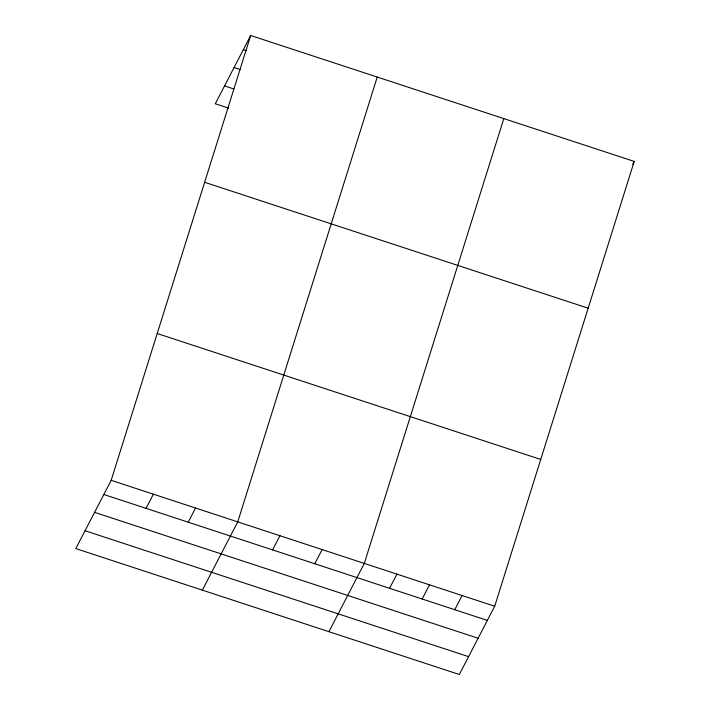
<?xml version="1.0" encoding="UTF-8"?>
<svg xmlns="http://www.w3.org/2000/svg" width="710" height="710" viewBox="0 0 710 710"><rect width="100%" height="100%" fill="white"/><g stroke="black" fill="none" stroke-linecap="round" stroke-linejoin="round"><path stroke-width="1.06" d="M111.177 480.324L250.674 35.5L634.207 161.41L494.71 606.234L459.326 674.5L75.793 548.59L111.177 480.324L494.71 606.234M377.241 77.053L237.743 521.877L202.359 590.143M503.807 118.597L364.31 563.42L328.925 631.687M250.674 35.5L215.29 103.766L228.664 108.16M146.02 508.342L153.369 494.169M188.212 522.196L195.561 508.023M272.587 549.895L279.935 535.722M314.779 563.749L322.127 549.576M389.568 588.297L396.917 574.124M632.734 164.241L634.207 161.41M422.166 599L429.514 584.827M454.764 609.704L462.112 595.53M243.326 49.673L246.414 50.685M234.069 67.521L240.246 69.553M224.537 85.919L233.803 88.954M204.64 182.292L588.173 308.202M157.212 333.531L540.745 459.441M103.837 494.497L487.371 620.407M94.581 512.345L478.114 638.254M85.049 530.743L468.582 656.652"/></g></svg>
